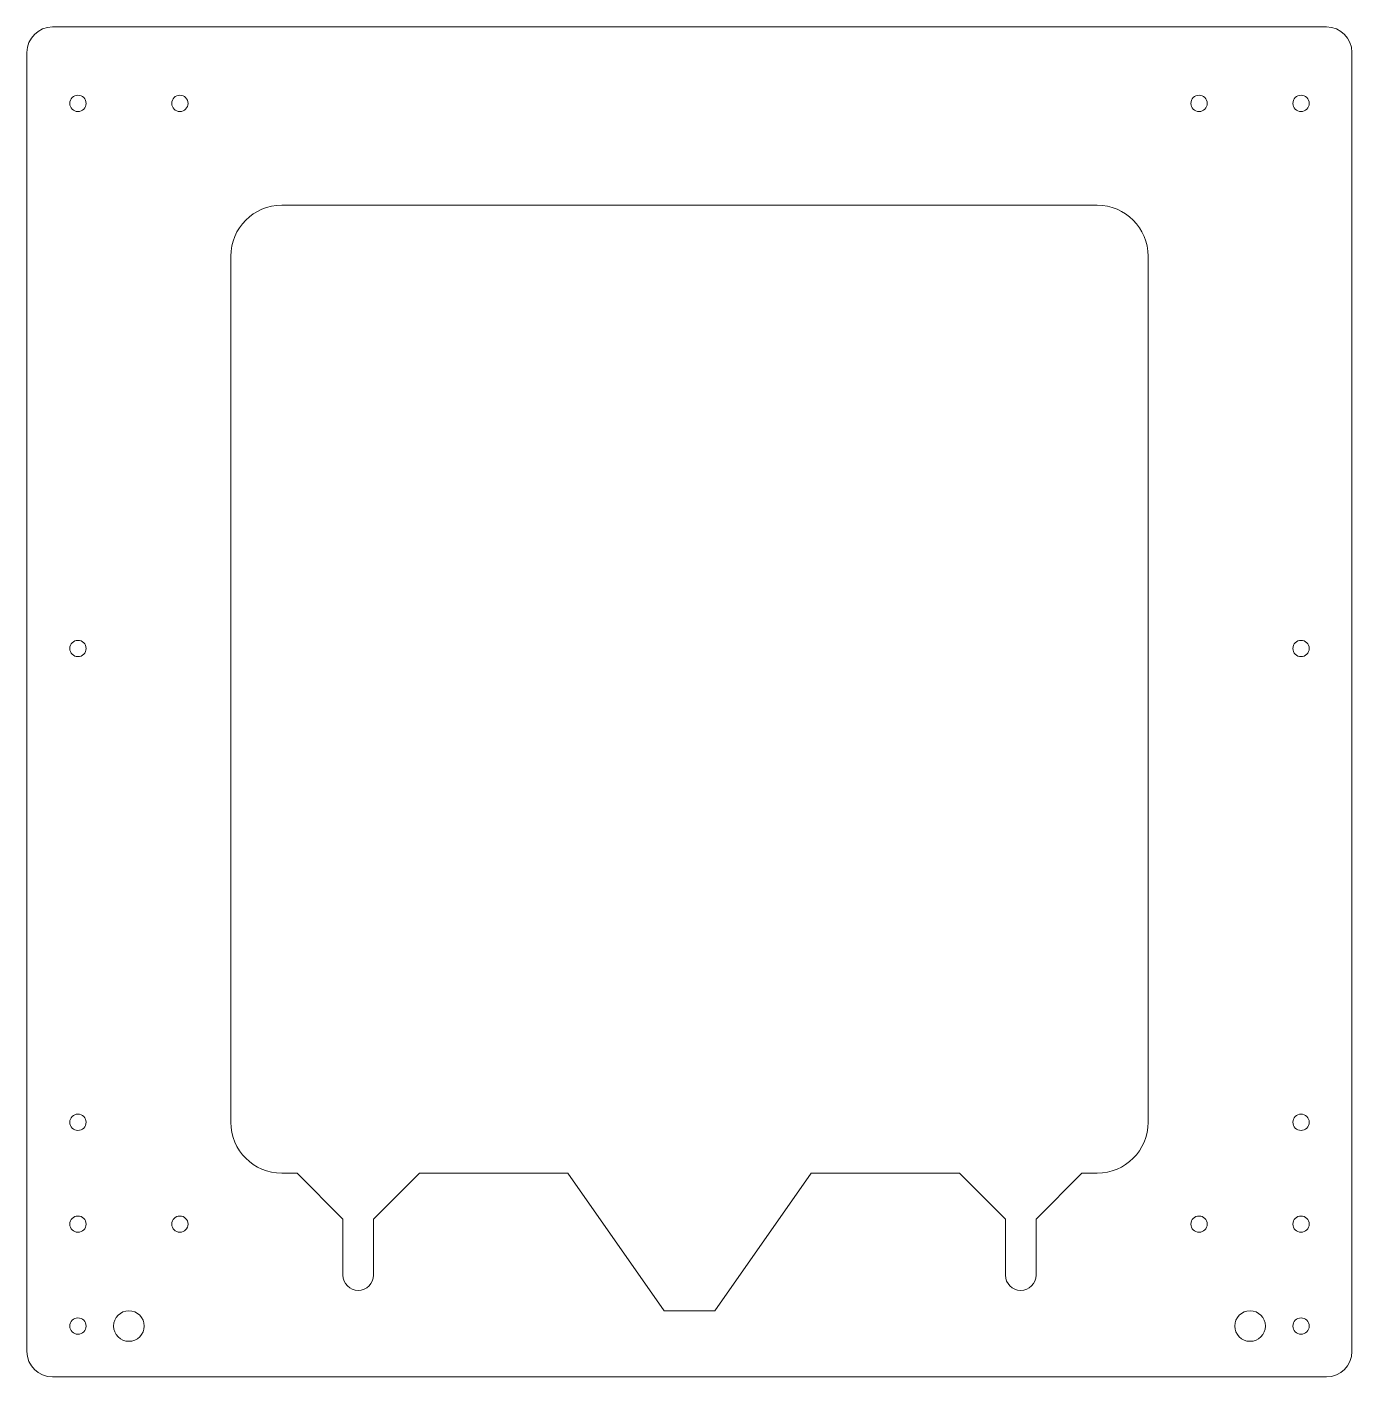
# Model space of a CAD drawing. Header units: millimetres. Extents: x 293 to 553, y 194 to 459.
import ezdxf

# ---------------------------------------------------------------- set-up
doc = ezdxf.new("R2010")
doc.units = ezdxf.units.MM

msp = doc.modelspace()

# ---------------------------------------------------------------- linework, layer by layer
at = {"color": 7, "linetype": 'Continuous', "lineweight": 15}
for p, q in [((547.51, 458.69), (297.51, 458.69)), ((292.51, 453.69), (292.51, 198.69)), ((552.51, 198.69), (552.51, 453.69)), ((502.51, 423.69), (342.51, 423.69)), ((332.51, 413.69), (332.51, 243.69)), ((512.51, 243.69), (512.51, 413.69)), ((342.51, 233.69), (345.51, 233.69)), ((354.51, 224.69), (345.51, 233.69)), ((369.51, 233.69), (360.51, 224.69)), ((369.51, 233.69), (398.61, 233.69)), ((398.61, 233.69), (417.51, 206.69)), ((427.51, 206.69), (446.42, 233.69)), ((446.42, 233.69), (475.51, 233.69)), ((484.51, 224.69), (475.51, 233.69)), ((499.51, 233.69), (490.51, 224.69)), ((499.51, 233.69), (502.51, 233.69)), ((354.51, 213.69), (354.51, 224.69)), ((360.51, 224.69), (360.51, 213.69)), ((484.51, 224.69), (484.51, 213.69)), ((490.51, 213.69), (490.51, 224.69)), ((417.51, 206.69), (427.51, 206.69)), ((297.51, 193.69), (547.51, 193.69))]:
    msp.add_line(p, q, dxfattribs=at)
for centre, radius in [((302.51, 443.69), 1.6), ((322.51, 443.69), 1.6), ((522.51, 443.69), 1.6), ((542.51, 443.69), 1.6), ((302.51, 336.69), 1.6), ((542.51, 336.69), 1.6), ((302.51, 243.69), 1.6), ((542.51, 243.69), 1.6), ((302.51, 223.69), 1.6), ((322.51, 223.69), 1.6), ((522.51, 223.69), 1.6), ((542.51, 223.69), 1.6), ((302.51, 203.69), 1.6), ((312.51, 203.69), 3), ((532.51, 203.69), 3), ((542.51, 203.69), 1.6)]:
    msp.add_circle(centre, radius, dxfattribs=at)
for centre, radius, start, end in [((297.51, 453.69), 5, 90, 180), ((547.51, 453.69), 5, 0, 90), ((342.51, 413.69), 10, 90, 180), ((502.51, 413.69), 10, 0, 90), ((342.51, 243.69), 10, 180, 270), ((502.51, 243.69), 10, 270, 0), ((357.51, 213.69), 3, 180, 0), ((487.51, 213.69), 3, 180, 0), ((297.51, 198.69), 5, 180, 270), ((547.51, 198.69), 5, 270, 0)]:
    msp.add_arc(centre, radius, start, end, dxfattribs=at)

doc.saveas('drawing.dxf')
